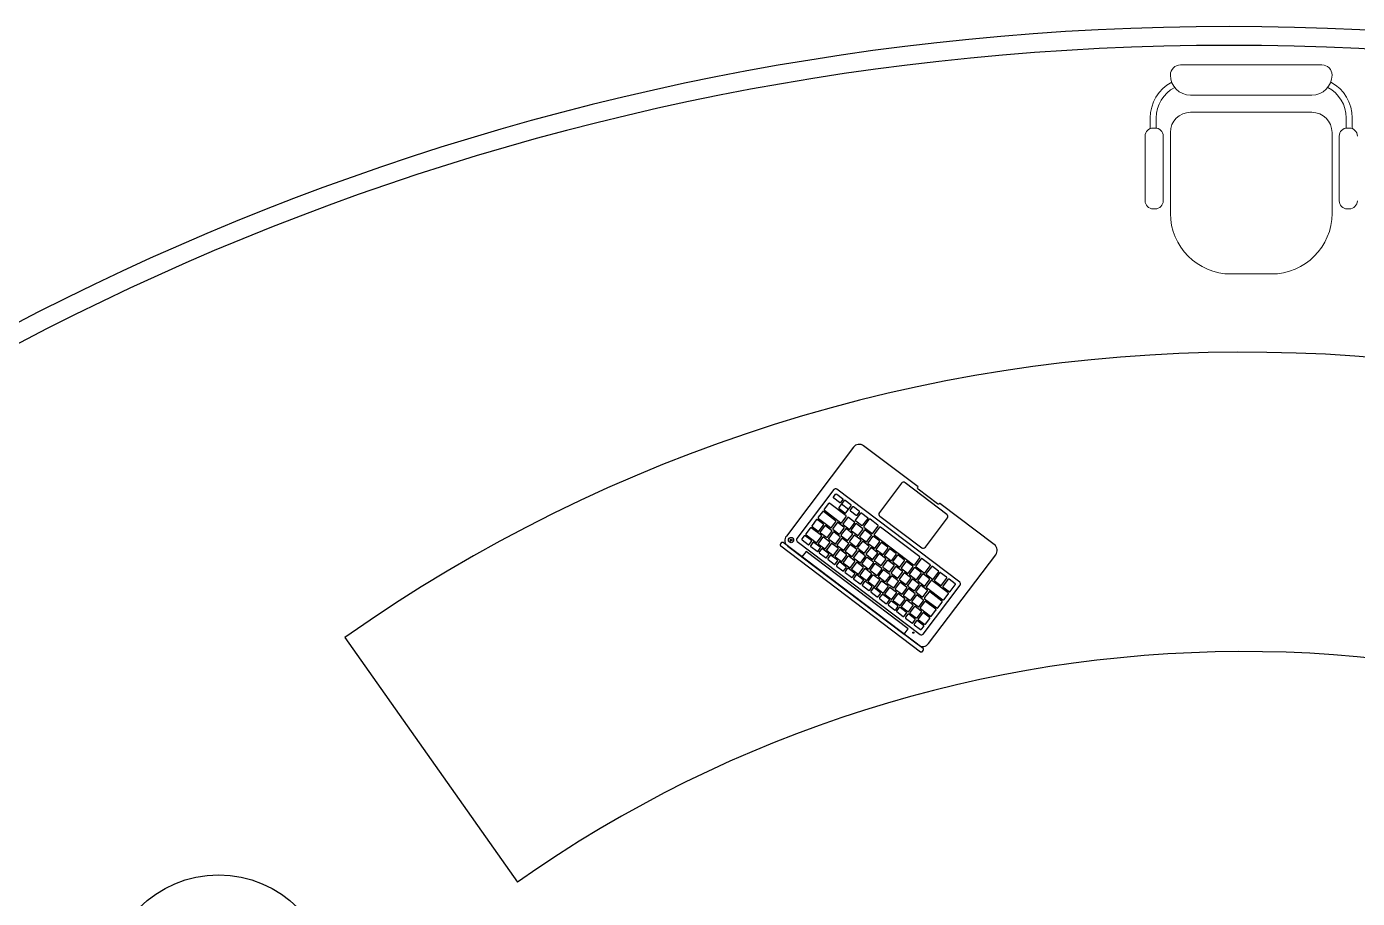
# Model space of a CAD drawing. Header units: millimetres. Extents: x -1911 to 4021, y -174 to 2851.
# Drawn here: x 598.1 to 953.7, y 1876.1 to 2109.1 of the extents above; entities that cross this region are included whole.
import ezdxf

# ---------------------------------------------------------------- set-up
doc = ezdxf.new("R2010")
doc.units = ezdxf.units.MM
doc.layers.add('ARREDI attrezzature - furniture', color=175, linetype='Continuous', lineweight=9)
doc.layers.add('mac_dwg', color=7, linetype='Continuous')

# ---------------------------------------------------------------- blocks, each defined once
blk = doc.blocks.new('portatile')
at = {"layer": 'mac_dwg'}
blk.add_line((1459.6, 504.95), (1461.95, 504.95), dxfattribs=at)
for points in [[(1468.17, 523.68), (1421.31, 523.68, 0.414214), (1420.92, 523.29), (1420.92, 522.97, 0.414214), (1421.31, 522.58), (1468.17, 522.58, 0.414214), (1468.56, 522.97), (1468.56, 523.29, 0.414214)], [(1441.12, 488.97), (1441.12, 489.05, -0.414214), (1441.51, 489.44), (1448, 489.44, -0.414214), (1448.38, 489.05), (1448.38, 488.97), (1466.63, 488.97, 0.414214), (1468.56, 490.9), (1468.56, 520.65, 0.414214), (1466.63, 522.58), (1422.85, 522.58, 0.414214), (1420.92, 520.65), (1420.92, 490.9, 0.414214), (1422.85, 488.97)], [(1465.33, 520.07), (1424.18, 520.07, 0.414214), (1423.6, 519.49), (1423.6, 503.11, 0.414214), (1424.18, 502.53), (1465.33, 502.53, 0.414214), (1465.91, 503.11), (1465.91, 519.49, 0.414214)], [(1466.95, 521.02, 0.075623), (1466.87, 521.02), (1466.87, 520.76), (1466.95, 520.76)], [(1426.99, 518.95), (1424.91, 518.95, 0.414214), (1424.71, 518.75), (1424.71, 517.78, 0.414214), (1424.91, 517.58), (1426.99, 517.58, 0.414214), (1427.18, 517.78), (1427.18, 518.75, 0.414214)], [(1426.91, 517.2), (1424.91, 517.2, 0.414214), (1424.71, 517.01), (1424.71, 515.11, 0.414214), (1424.91, 514.91), (1426.91, 514.91, 0.414214), (1427.1, 515.11), (1427.1, 517.01, 0.414214)], [(1429.7, 517.2), (1427.7, 517.2, 0.414214), (1427.51, 517.01), (1427.51, 515.11, 0.414214), (1427.7, 514.91), (1429.7, 514.91, 0.414214), (1429.89, 515.11), (1429.89, 517.01, 0.414214)], [(1429.89, 518.95), (1427.81, 518.95, 0.414214), (1427.61, 518.75), (1427.61, 517.78, 0.414214), (1427.81, 517.58), (1429.89, 517.58, 0.414214), (1430.08, 517.78), (1430.08, 518.75, 0.414214)], [(1432.52, 517.2), (1430.52, 517.2, 0.414214), (1430.33, 517.01), (1430.33, 515.11, 0.414214), (1430.52, 514.91), (1432.52, 514.91, 0.414214), (1432.71, 515.11), (1432.71, 517.01, 0.414214)], [(1432.8, 518.95), (1430.72, 518.95, 0.414214), (1430.53, 518.75), (1430.53, 517.78, 0.414214), (1430.72, 517.58), (1432.8, 517.58, 0.414214), (1433, 517.78), (1433, 518.75, 0.414214)], [(1435.29, 517.2), (1433.29, 517.2, 0.414214), (1433.09, 517.01), (1433.09, 515.11, 0.414214), (1433.29, 514.91), (1435.29, 514.91, 0.414214), (1435.48, 515.11), (1435.48, 517.01, 0.414214)], [(1435.65, 518.95), (1433.57, 518.95, 0.414214), (1433.37, 518.75), (1433.37, 517.78, 0.414214), (1433.57, 517.58), (1435.65, 517.58, 0.414214), (1435.84, 517.78), (1435.84, 518.75, 0.414214)], [(1438.08, 517.2), (1436.08, 517.2, 0.414214), (1435.88, 517.01), (1435.88, 515.11, 0.414214), (1436.08, 514.91), (1438.08, 514.91, 0.414214), (1438.27, 515.11), (1438.27, 517.01, 0.414214)], [(1438.55, 518.95), (1436.47, 518.95, 0.414214), (1436.27, 518.75), (1436.27, 517.78, 0.414214), (1436.47, 517.58), (1438.55, 517.58, 0.414214), (1438.74, 517.78), (1438.74, 518.75, 0.414214)], [(1440.84, 517.2), (1438.84, 517.2, 0.414214), (1438.65, 517.01), (1438.65, 515.11, 0.414214), (1438.84, 514.91), (1440.84, 514.91, 0.414214), (1441.04, 515.11), (1441.04, 517.01, 0.414214)], [(1441.47, 518.95), (1439.38, 518.95, 0.414214), (1439.19, 518.75), (1439.19, 517.78, 0.414214), (1439.38, 517.58), (1441.47, 517.58, 0.414214), (1441.66, 517.78), (1441.66, 518.75, 0.414214)], [(1443.68, 517.2), (1441.68, 517.2, 0.414214), (1441.49, 517.01), (1441.49, 515.11, 0.414214), (1441.68, 514.91), (1443.68, 514.91, 0.414214), (1443.87, 515.11), (1443.87, 517.01, 0.414214)], [(1444.35, 518.95), (1442.27, 518.95, 0.414214), (1442.07, 518.75), (1442.07, 517.78, 0.414214), (1442.27, 517.58), (1444.35, 517.58, 0.414214), (1444.54, 517.78), (1444.54, 518.75, 0.414214)], [(1446.43, 517.2), (1444.43, 517.2, 0.414214), (1444.24, 517.01), (1444.24, 515.11, 0.414214), (1444.43, 514.91), (1446.43, 514.91, 0.414214), (1446.62, 515.11), (1446.62, 517.01, 0.414214)], [(1447.24, 518.95), (1445.15, 518.95, 0.414214), (1444.96, 518.75), (1444.96, 517.78, 0.414214), (1445.15, 517.58), (1447.24, 517.58, 0.414214), (1447.43, 517.78), (1447.43, 518.75, 0.414214)], [(1449.21, 517.2), (1447.21, 517.2, 0.414214), (1447.02, 517.01), (1447.02, 515.11, 0.414214), (1447.21, 514.91), (1449.21, 514.91, 0.414214), (1449.4, 515.11), (1449.4, 517.01, 0.414214)], [(1450.11, 518.95), (1448.03, 518.95, 0.414214), (1447.83, 518.75), (1447.83, 517.78, 0.414214), (1448.03, 517.58), (1450.11, 517.58, 0.414214), (1450.3, 517.78), (1450.3, 518.75, 0.414214)], [(1452.02, 517.2), (1450.02, 517.2, 0.414214), (1449.82, 517.01), (1449.82, 515.11, 0.414214), (1450.02, 514.91), (1452.02, 514.91, 0.414214), (1452.21, 515.11), (1452.21, 517.01, 0.414214)], [(1453, 518.95), (1450.91, 518.95, 0.414214), (1450.72, 518.75), (1450.72, 517.78, 0.414214), (1450.91, 517.58), (1453, 517.58, 0.414214), (1453.19, 517.78), (1453.19, 518.75, 0.414214)], [(1454.8, 517.2), (1452.8, 517.2, 0.414214), (1452.6, 517.01), (1452.6, 515.11, 0.414214), (1452.8, 514.91), (1454.8, 514.91, 0.414214), (1454.99, 515.11), (1454.99, 517.01, 0.414214)], [(1455.87, 518.95), (1453.79, 518.95, 0.414214), (1453.59, 518.75), (1453.59, 517.78, 0.414214), (1453.79, 517.58), (1455.87, 517.58, 0.414214), (1456.06, 517.78), (1456.06, 518.75, 0.414214)], [(1457.57, 517.2), (1455.57, 517.2, 0.414214), (1455.38, 517.01), (1455.38, 515.11, 0.414214), (1455.57, 514.91), (1457.57, 514.91, 0.414214), (1457.77, 515.11), (1457.77, 517.01, 0.414214)], [(1458.8, 518.95), (1456.72, 518.95, 0.414214), (1456.52, 518.75), (1456.52, 517.78, 0.414214), (1456.72, 517.58), (1458.8, 517.58, 0.414214), (1458.99, 517.78), (1458.99, 518.75, 0.414214)], [(1460.4, 517.2), (1458.4, 517.2, 0.414214), (1458.2, 517.01), (1458.2, 515.11, 0.414214), (1458.4, 514.91), (1460.4, 514.91, 0.414214), (1460.59, 515.11), (1460.59, 517.01, 0.414214)], [(1461.64, 518.95), (1459.56, 518.95, 0.414214), (1459.36, 518.75), (1459.36, 517.78, 0.414214), (1459.56, 517.58), (1461.64, 517.58, 0.414214), (1461.83, 517.78), (1461.83, 518.75, 0.414214)], [(1464.58, 517.2), (1461.17, 517.2, 0.414214), (1460.98, 517.01), (1460.98, 515.11, 0.414214), (1461.17, 514.91), (1464.58, 514.91, 0.414214), (1464.78, 515.11), (1464.78, 517.01, 0.414214)], [(1464.58, 518.95), (1462.5, 518.95, 0.414214), (1462.31, 518.75), (1462.31, 517.78, 0.414214), (1462.5, 517.58), (1464.58, 517.58, 0.414214), (1464.78, 517.78), (1464.78, 518.75, 0.414214)], [(1428.31, 514.45), (1424.91, 514.45, 0.414214), (1424.71, 514.26), (1424.71, 512.38, 0.414214), (1424.91, 512.18), (1428.31, 512.18, 0.414214), (1428.51, 512.38), (1428.51, 514.26, 0.414214)], [(1431.11, 514.45), (1429.08, 514.45, 0.414214), (1428.89, 514.26), (1428.89, 512.38, 0.414214), (1429.08, 512.18), (1431.11, 512.18, 0.414214), (1431.3, 512.38), (1431.3, 514.26, 0.414214)], [(1433.92, 514.45), (1431.89, 514.45, 0.414214), (1431.7, 514.26), (1431.7, 512.38, 0.414214), (1431.89, 512.18), (1433.92, 512.18, 0.414214), (1434.11, 512.38), (1434.11, 514.26, 0.414214)], [(1436.71, 514.45), (1434.68, 514.45, 0.414214), (1434.49, 514.26), (1434.49, 512.38, 0.414214), (1434.68, 512.18), (1436.71, 512.18, 0.414214), (1436.9, 512.38), (1436.9, 514.26, 0.414214)], [(1439.53, 514.45), (1437.5, 514.45, 0.414214), (1437.31, 514.26), (1437.31, 512.38, 0.414214), (1437.5, 512.18), (1439.53, 512.18, 0.414214), (1439.72, 512.38), (1439.72, 514.26, 0.414214)], [(1442.27, 514.45), (1440.25, 514.45, 0.414214), (1440.05, 514.26), (1440.05, 512.38, 0.414214), (1440.25, 512.18), (1442.27, 512.18, 0.414214), (1442.47, 512.38), (1442.47, 514.26, 0.414214)], [(1445.05, 514.45), (1443.02, 514.45, 0.414214), (1442.83, 514.26), (1442.83, 512.38, 0.414214), (1443.02, 512.18), (1445.05, 512.18, 0.414214), (1445.24, 512.38), (1445.24, 514.26, 0.414214)], [(1447.85, 514.45), (1445.82, 514.45, 0.414214), (1445.63, 514.26), (1445.63, 512.38, 0.414214), (1445.82, 512.18), (1447.85, 512.18, 0.414214), (1448.04, 512.38), (1448.04, 514.26, 0.414214)], [(1450.61, 514.45), (1448.58, 514.45, 0.414214), (1448.39, 514.26), (1448.39, 512.38, 0.414214), (1448.58, 512.18), (1450.61, 512.18, 0.414214), (1450.8, 512.38), (1450.8, 514.26, 0.414214)], [(1453.43, 514.45), (1451.4, 514.45, 0.414214), (1451.21, 514.26), (1451.21, 512.38, 0.414214), (1451.4, 512.18), (1453.43, 512.18, 0.414214), (1453.62, 512.38), (1453.62, 514.26, 0.414214)], [(1456.2, 514.45), (1454.18, 514.45, 0.414214), (1453.98, 514.26), (1453.98, 512.38, 0.414214), (1454.18, 512.18), (1456.2, 512.18, 0.414214), (1456.39, 512.38), (1456.39, 514.26, 0.414214)], [(1459, 514.45), (1456.98, 514.45, 0.414214), (1456.78, 514.26), (1456.78, 512.38, 0.414214), (1456.98, 512.18), (1459, 512.18, 0.414214), (1459.2, 512.38), (1459.2, 514.26, 0.414214)], [(1461.84, 514.45), (1459.81, 514.45, 0.414214), (1459.62, 514.26), (1459.62, 512.38, 0.414214), (1459.81, 512.18), (1461.84, 512.18, 0.414214), (1462.03, 512.38), (1462.03, 514.26, 0.414214)], [(1464.58, 514.45), (1462.56, 514.45, 0.414214), (1462.36, 514.26), (1462.36, 512.38, 0.414214), (1462.56, 512.18), (1464.58, 512.18, 0.414214), (1464.78, 512.38), (1464.78, 514.26, 0.414214)], [(1428.99, 511.72), (1424.91, 511.72, 0.414214), (1424.71, 511.52), (1424.71, 509.66, 0.414214), (1424.91, 509.47), (1428.99, 509.47, 0.414214), (1429.18, 509.66), (1429.18, 511.52, 0.414214)], [(1430.4, 509.03), (1424.91, 509.03, 0.414214), (1424.71, 508.84), (1424.71, 506.92, 0.414214), (1424.91, 506.72), (1430.4, 506.72, 0.414214), (1430.59, 506.92), (1430.59, 508.84, 0.414214)], [(1431.81, 511.72), (1429.83, 511.72, 0.414214), (1429.64, 511.52), (1429.64, 509.66, 0.414214), (1429.83, 509.47), (1431.81, 509.47, 0.414214), (1432, 509.66), (1432, 511.52, 0.414214)], [(1433.2, 509.03), (1431.19, 509.03, 0.414214), (1430.99, 508.84), (1430.99, 506.92, 0.414214), (1431.19, 506.72), (1433.2, 506.72, 0.414214), (1433.39, 506.92), (1433.39, 508.84, 0.414214)], [(1434.58, 511.72), (1432.61, 511.72, 0.414214), (1432.42, 511.52), (1432.42, 509.66, 0.414214), (1432.61, 509.47), (1434.58, 509.47, 0.414214), (1434.78, 509.66), (1434.78, 511.52, 0.414214)], [(1435.99, 509.03), (1433.98, 509.03, 0.414214), (1433.79, 508.84), (1433.79, 506.92, 0.414214), (1433.98, 506.72), (1435.99, 506.72, 0.414214), (1436.18, 506.92), (1436.18, 508.84, 0.414214)], [(1437.37, 511.72), (1435.39, 511.72, 0.414214), (1435.2, 511.52), (1435.2, 509.66, 0.414214), (1435.39, 509.47), (1437.37, 509.47, 0.414214), (1437.56, 509.66), (1437.56, 511.52, 0.414214)], [(1438.76, 509.03), (1436.75, 509.03, 0.414214), (1436.56, 508.84), (1436.56, 506.92, 0.414214), (1436.75, 506.72), (1438.76, 506.72, 0.414214), (1438.95, 506.92), (1438.95, 508.84, 0.414214)], [(1440.14, 511.72), (1438.17, 511.72, 0.414214), (1437.98, 511.52), (1437.98, 509.66, 0.414214), (1438.17, 509.47), (1440.14, 509.47, 0.414214), (1440.34, 509.66), (1440.34, 511.52, 0.414214)], [(1441.59, 509.03), (1439.58, 509.03, 0.414214), (1439.39, 508.84), (1439.39, 506.92, 0.414214), (1439.58, 506.72), (1441.59, 506.72, 0.414214), (1441.78, 506.92), (1441.78, 508.84, 0.414214)], [(1442.94, 511.72), (1440.96, 511.72, 0.414214), (1440.77, 511.52), (1440.77, 509.66, 0.414214), (1440.96, 509.47), (1442.94, 509.47, 0.414214), (1443.13, 509.66), (1443.13, 511.52, 0.414214)], [(1444.35, 509.03), (1442.34, 509.03, 0.414214), (1442.15, 508.84), (1442.15, 506.92, 0.414214), (1442.34, 506.72), (1444.35, 506.72, 0.414214), (1444.54, 506.92), (1444.54, 508.84, 0.414214)], [(1445.75, 511.72), (1443.78, 511.72, 0.414214), (1443.59, 511.52), (1443.59, 509.66, 0.414214), (1443.78, 509.47), (1445.75, 509.47, 0.414214), (1445.95, 509.66), (1445.95, 511.52, 0.414214)], [(1447.14, 509.03), (1445.13, 509.03, 0.414214), (1444.94, 508.84), (1444.94, 506.92, 0.414214), (1445.13, 506.72), (1447.14, 506.72, 0.414214), (1447.34, 506.92), (1447.34, 508.84, 0.414214)], [(1448.51, 511.72), (1446.54, 511.72, 0.414214), (1446.34, 511.52), (1446.34, 509.66, 0.414214), (1446.54, 509.47), (1448.51, 509.47, 0.414214), (1448.7, 509.66), (1448.7, 511.52, 0.414214)], [(1449.94, 509.03), (1447.93, 509.03, 0.414214), (1447.73, 508.84), (1447.73, 506.92, 0.414214), (1447.93, 506.72), (1449.94, 506.72, 0.414214), (1450.13, 506.92), (1450.13, 508.84, 0.414214)], [(1451.33, 511.72), (1449.35, 511.72, 0.414214), (1449.16, 511.52), (1449.16, 509.66, 0.414214), (1449.35, 509.47), (1451.33, 509.47, 0.414214), (1451.52, 509.66), (1451.52, 511.52, 0.414214)], [(1452.72, 509.03), (1450.71, 509.03, 0.414214), (1450.51, 508.84), (1450.51, 506.92, 0.414214), (1450.71, 506.72), (1452.72, 506.72, 0.414214), (1452.91, 506.92), (1452.91, 508.84, 0.414214)], [(1454.07, 511.72), (1452.1, 511.72, 0.414214), (1451.9, 511.52), (1451.9, 509.66, 0.414214), (1452.1, 509.47), (1454.07, 509.47, 0.414214), (1454.26, 509.66), (1454.26, 511.52, 0.414214)], [(1455.54, 509.03), (1453.54, 509.03, 0.414214), (1453.34, 508.84), (1453.34, 506.92, 0.414214), (1453.54, 506.72), (1455.54, 506.72, 0.414214), (1455.74, 506.92), (1455.74, 508.84, 0.414214)], [(1456.9, 511.72), (1454.92, 511.72, 0.414214), (1454.73, 511.52), (1454.73, 509.66, 0.414214), (1454.92, 509.47), (1456.9, 509.47, 0.414214), (1457.09, 509.66), (1457.09, 511.52, 0.414214)], [(1458.3, 509.03), (1456.29, 509.03, 0.414214), (1456.1, 508.84), (1456.1, 506.92, 0.414214), (1456.29, 506.72), (1458.3, 506.72, 0.414214), (1458.49, 506.92), (1458.49, 508.84, 0.414214)], [(1459.68, 511.72), (1457.71, 511.72, 0.414214), (1457.51, 511.52), (1457.51, 509.66, 0.414214), (1457.71, 509.47), (1459.68, 509.47, 0.414214), (1459.87, 509.66), (1459.87, 511.52, 0.414214)], [(1464.58, 509.03), (1459.09, 509.03, 0.414214), (1458.9, 508.84), (1458.9, 506.92, 0.414214), (1459.09, 506.72), (1464.58, 506.72, 0.414214), (1464.78, 506.92), (1464.78, 508.84, 0.414214)], [(1464.58, 511.72), (1460.5, 511.72, 0.414214), (1460.3, 511.52), (1460.3, 509.66, 0.414214), (1460.5, 509.47), (1464.58, 509.47, 0.414214), (1464.78, 509.66), (1464.78, 511.52, 0.414214)], [(1426.92, 506.28), (1424.91, 506.28, 0.414214), (1424.71, 506.09), (1424.71, 503.81, 0.414214), (1424.91, 503.61), (1426.92, 503.61, 0.414214), (1427.11, 503.81), (1427.11, 506.09, 0.414214)], [(1429.75, 506.28), (1427.74, 506.28, 0.414214), (1427.55, 506.09), (1427.55, 503.81, 0.414214), (1427.74, 503.61), (1429.75, 503.61, 0.414214), (1429.94, 503.81), (1429.94, 506.09, 0.414214)], [(1432.51, 506.28), (1430.5, 506.28, 0.414214), (1430.31, 506.09), (1430.31, 503.81, 0.414214), (1430.5, 503.61), (1432.51, 503.61, 0.414214), (1432.7, 503.81), (1432.7, 506.09, 0.414214)], [(1435.97, 506.28), (1433.28, 506.28, 0.414214), (1433.08, 506.09), (1433.08, 503.81, 0.414214), (1433.28, 503.61), (1435.97, 503.61, 0.414214), (1436.16, 503.81), (1436.16, 506.09, 0.414214)], [(1449.95, 506.28), (1436.78, 506.28, 0.414214), (1436.58, 506.09), (1436.58, 503.81, 0.414214), (1436.78, 503.61), (1449.95, 503.61, 0.414214), (1450.14, 503.81), (1450.14, 506.09, 0.414214)], [(1453.42, 506.28), (1450.77, 506.28, 0.414214), (1450.58, 506.09), (1450.58, 503.81, 0.414214), (1450.77, 503.61), (1453.42, 503.61, 0.414214), (1453.61, 503.81), (1453.61, 506.09, 0.414214)], [(1454.24, 506.28), (1456.2, 506.28, -0.414214), (1456.39, 506.09), (1456.39, 503.81, -0.414214), (1456.2, 503.61), (1454.24, 503.61, -0.414214), (1454.05, 503.81), (1454.05, 506.09, -0.414214)], [(1461.76, 506.28), (1459.79, 506.28, 0.414214), (1459.6, 506.09), (1459.6, 503.81, 0.414214), (1459.79, 503.61), (1461.76, 503.61, 0.414214), (1461.95, 503.81), (1461.95, 506.09, 0.414214)], [(1458.96, 504.94), (1457.03, 504.94, 0.414214), (1456.84, 504.75), (1456.84, 503.81, 0.414214), (1457.03, 503.61), (1458.96, 503.61, 0.414214), (1459.15, 503.81), (1459.15, 504.75, 0.414214)], [(1462.59, 504.94), (1464.58, 504.94, -0.414214), (1464.78, 504.75), (1464.78, 503.81, -0.414214), (1464.58, 503.61), (1462.59, 503.61, -0.414214), (1462.4, 503.81), (1462.4, 504.75, -0.414214)], [(1451.81, 501.34), (1437.81, 501.34, 0.414214), (1437.12, 500.65), (1437.12, 490.84, 0.414214), (1437.81, 490.15), (1451.81, 490.15, 0.414214), (1452.51, 490.84), (1452.51, 500.65, 0.414214)]]:
    blk.add_lwpolyline(points, format="xyb", close=True, dxfattribs=at)
blk.add_lwpolyline([(1461.86, 522.58), (1427.62, 522.58), (1427.62, 520.76), (1461.86, 520.76)], close=True, dxfattribs=at)
for centre, radius in [((1425.92, 520.79), 0.136), ((1466.91, 520.76), 0.696), ((1466.91, 520.76), 0.257)]:
    blk.add_circle(centre, radius, dxfattribs=at)

msp = doc.modelspace()

# ---------------------------------------------------------------- linework, layer by layer
at = {"color": 0}
msp.add_line((683.18, 1945.83), (729.31, 1880.47), dxfattribs=at)
msp.add_circle((649.42, 1852.42), 30, dxfattribs=at)
at = {"color": 2}
for radius in [700.64, 695.64]:
    msp.add_arc((919.42, 1408.43), radius, 2.45403, 177.54597, dxfattribs=at)
at = {"color": 0}
for radius in [416.7, 336.7]:
    msp.add_arc((923.47, 1605.38), radius, 55.2686, 125.2153, dxfattribs=at)
at = {"layer": 'ARREDI attrezzature - furniture'}
for p, q in [((944.26, 2098.84), (906.46, 2098.84)), ((944.26, 2098.84), (906.46, 2098.84)), ((944.26, 2098.84), (906.46, 2098.84)), ((944.26, 2098.84), (906.46, 2098.84)), ((903.76, 2096.14), (903.76, 2096.14)), ((903.76, 2096.14), (903.76, 2096.14)), ((903.76, 2096.14), (903.76, 2096.14)), ((946.96, 2096.14), (946.96, 2096.14)), ((946.96, 2096.14), (946.96, 2096.14)), ((946.96, 2096.14), (946.96, 2096.14)), ((909.16, 2090.74), (941.56, 2090.74)), ((909.16, 2090.74), (941.56, 2090.74)), ((909.16, 2090.74), (941.56, 2090.74)), ((909.16, 2090.74), (941.56, 2090.74)), ((909.16, 2090.74), (941.56, 2090.74)), ((909.16, 2090.74), (941.56, 2090.74)), ((898.36, 2084.68), (898.36, 2081.83)), ((898.36, 2084.68), (898.36, 2081.83)), ((898.36, 2084.68), (898.36, 2081.83)), ((898.36, 2084.68), (898.36, 2081.83)), ((898.36, 2084.68), (898.36, 2081.83)), ((898.36, 2084.68), (898.36, 2081.83)), ((899.98, 2084.68), (899.98, 2081.96)), ((899.98, 2084.68), (899.98, 2081.96)), ((899.98, 2084.68), (899.98, 2081.96)), ((899.98, 2084.68), (899.98, 2081.96)), ((899.98, 2084.68), (899.98, 2081.96)), ((899.98, 2084.68), (899.98, 2081.96)), ((941.56, 2086.18), (909.16, 2086.18)), ((941.56, 2086.18), (909.16, 2086.18)), ((941.56, 2086.18), (909.16, 2086.18)), ((941.56, 2086.18), (909.16, 2086.18)), ((941.56, 2086.18), (909.16, 2086.18)), ((941.56, 2086.18), (909.16, 2086.18)), ((950.74, 2084.68), (950.74, 2081.96)), ((950.74, 2084.68), (950.74, 2081.96)), ((950.74, 2084.68), (950.74, 2081.96)), ((950.74, 2084.68), (950.74, 2081.96)), ((950.74, 2084.68), (950.74, 2081.96)), ((950.74, 2084.68), (950.74, 2081.96)), ((952.36, 2084.68), (952.36, 2081.83)), ((952.36, 2084.68), (952.36, 2081.83)), ((952.36, 2084.68), (952.36, 2081.83)), ((952.36, 2084.68), (952.36, 2081.83)), ((952.36, 2084.68), (952.36, 2081.83)), ((952.36, 2084.68), (952.36, 2081.83)), ((899.15, 2081.98), (899.69, 2081.98)), ((899.15, 2081.98), (899.69, 2081.98)), ((899.15, 2081.98), (899.69, 2081.98)), ((899.15, 2081.98), (899.69, 2081.98)), ((899.15, 2081.98), (899.69, 2081.98)), ((899.15, 2081.98), (899.69, 2081.98)), ((903.76, 2080.78), (903.76, 2059.18)), ((903.76, 2080.78), (903.76, 2059.18)), ((903.76, 2080.78), (903.76, 2059.18)), ((903.76, 2080.78), (903.76, 2059.18)), ((903.76, 2080.78), (903.76, 2059.18)), ((903.76, 2080.78), (903.76, 2059.18)), ((946.96, 2059.18), (946.96, 2080.78)), ((946.96, 2059.18), (946.96, 2080.78)), ((946.96, 2059.18), (946.96, 2080.78)), ((946.96, 2059.18), (946.96, 2080.78)), ((946.96, 2059.18), (946.96, 2080.78)), ((946.96, 2059.18), (946.96, 2080.78)), ((951.56, 2081.98), (951.02, 2081.98)), ((951.56, 2081.98), (951.02, 2081.98)), ((951.56, 2081.98), (951.02, 2081.98)), ((951.56, 2081.98), (951.02, 2081.98)), ((951.56, 2081.98), (951.02, 2081.98)), ((951.56, 2081.98), (951.02, 2081.98)), ((896.99, 2062.54), (896.99, 2079.82)), ((896.99, 2062.54), (896.99, 2079.82)), ((896.99, 2062.54), (896.99, 2079.82)), ((896.99, 2062.54), (896.99, 2079.82)), ((896.99, 2062.54), (896.99, 2079.82)), ((896.99, 2062.54), (896.99, 2079.82)), ((901.85, 2079.82), (901.85, 2062.54)), ((901.85, 2079.82), (901.85, 2062.54)), ((901.85, 2079.82), (901.85, 2062.54)), ((901.85, 2079.82), (901.85, 2062.54)), ((901.85, 2079.82), (901.85, 2062.54)), ((901.85, 2079.82), (901.85, 2062.54)), ((948.86, 2079.82), (948.86, 2062.54)), ((948.86, 2079.82), (948.86, 2062.54)), ((948.86, 2079.82), (948.86, 2062.54)), ((948.86, 2079.82), (948.86, 2062.54)), ((948.86, 2079.82), (948.86, 2062.54)), ((948.86, 2079.82), (948.86, 2062.54)), ((899.69, 2060.38), (899.15, 2060.38)), ((899.69, 2060.38), (899.15, 2060.38)), ((899.69, 2060.38), (899.15, 2060.38)), ((899.69, 2060.38), (899.15, 2060.38)), ((899.69, 2060.38), (899.15, 2060.38)), ((899.69, 2060.38), (899.15, 2060.38)), ((951.02, 2060.38), (951.56, 2060.38)), ((951.02, 2060.38), (951.56, 2060.38)), ((951.02, 2060.38), (951.56, 2060.38)), ((951.02, 2060.38), (951.56, 2060.38)), ((951.02, 2060.38), (951.56, 2060.38)), ((951.02, 2060.38), (951.56, 2060.38)), ((919.96, 2042.98), (930.76, 2042.98)), ((919.96, 2042.98), (930.76, 2042.98)), ((919.96, 2042.98), (930.76, 2042.98)), ((919.96, 2042.98), (930.76, 2042.98)), ((919.96, 2042.98), (930.76, 2042.98)), ((919.96, 2042.98), (930.76, 2042.98))]:
    msp.add_line(p, q, dxfattribs=at)
for centre, radius, start, end in [((906.46, 2096.14), 2.7, 90, 180), ((906.46, 2096.14), 2.7, 90, 180), ((906.46, 2096.14), 2.7, 90, 180), ((906.46, 2096.14), 2.7, 90, 180), ((944.26, 2096.14), 2.7, 0, 90), ((944.26, 2096.14), 2.7, 0, 90), ((944.26, 2096.14), 2.7, 0, 90), ((909.16, 2096.14), 5.4, 180, 270), ((909.16, 2096.14), 5.4, 180, 270), ((909.16, 2096.14), 5.4, 180, 270), ((909.16, 2096.14), 5.4, 180, 270), ((909.16, 2096.14), 5.4, 180, 270), ((909.16, 2096.14), 5.4, 180, 270), ((941.56, 2096.14), 5.4, 270, 0), ((941.56, 2096.14), 5.4, 270, 0), ((941.56, 2096.14), 5.4, 270, 0), ((941.56, 2096.14), 5.4, 270, 0), ((941.56, 2096.14), 5.4, 270, 0), ((941.56, 2096.14), 5.4, 270, 0), ((909.16, 2084.68), 10.8, 117.8806, 180), ((909.16, 2084.68), 10.8, 117.8806, 180), ((909.16, 2084.68), 10.8, 117.8806, 180), ((909.16, 2084.68), 10.8, 117.8806, 180), ((909.16, 2084.68), 10.8, 117.8806, 180), ((909.16, 2084.68), 10.8, 117.8806, 180), ((909.16, 2084.68), 9.18, 117.6195, 180), ((909.16, 2084.68), 9.18, 117.6195, 180), ((909.16, 2084.68), 9.18, 117.6195, 180), ((909.16, 2084.68), 9.18, 117.6195, 180), ((909.16, 2084.68), 9.18, 117.6195, 180), ((909.16, 2084.68), 9.18, 117.6195, 180), ((941.56, 2084.68), 9.18, 0, 62.3805), ((941.56, 2084.68), 9.18, 0, 62.3805), ((941.56, 2084.68), 9.18, 0, 62.3805), ((941.56, 2084.68), 9.18, 0, 62.3805), ((941.56, 2084.68), 9.18, 0, 62.3805), ((941.56, 2084.68), 9.18, 0, 62.3805), ((941.56, 2084.68), 10.8, 0, 62.1194), ((941.56, 2084.68), 10.8, 0, 62.1194), ((941.56, 2084.68), 10.8, 0, 62.1194), ((941.56, 2084.68), 10.8, 0, 62.1194), ((941.56, 2084.68), 10.8, 0, 62.1194), ((941.56, 2084.68), 10.8, 0, 62.1194), ((909.16, 2080.78), 5.4, 90, 180), ((909.16, 2080.78), 5.4, 90, 180), ((909.16, 2080.78), 5.4, 90, 180), ((909.16, 2080.78), 5.4, 90, 180), ((909.16, 2080.78), 5.4, 90, 180), ((909.16, 2080.78), 5.4, 90, 180), ((941.56, 2080.78), 5.4, 0, 90), ((941.56, 2080.78), 5.4, 0, 90), ((941.56, 2080.78), 5.4, 0, 90), ((941.56, 2080.78), 5.4, 0, 90), ((941.56, 2080.78), 5.4, 0, 90), ((941.56, 2080.78), 5.4, 0, 90), ((899.15, 2079.82), 2.16, 90, 180), ((899.15, 2079.82), 2.16, 90, 180), ((899.15, 2079.82), 2.16, 90, 180), ((899.15, 2079.82), 2.16, 90, 180), ((899.15, 2079.82), 2.16, 90, 180), ((899.15, 2079.82), 2.16, 90, 180), ((899.69, 2079.82), 2.16, 0, 90), ((899.69, 2079.82), 2.16, 0, 90), ((899.69, 2079.82), 2.16, 0, 90), ((899.69, 2079.82), 2.16, 0, 90), ((899.69, 2079.82), 2.16, 0, 90), ((899.69, 2079.82), 2.16, 0, 90), ((951.02, 2079.82), 2.16, 90, 180), ((951.02, 2079.82), 2.16, 90, 180), ((951.02, 2079.82), 2.16, 90, 180), ((951.02, 2079.82), 2.16, 90, 180), ((951.02, 2079.82), 2.16, 90, 180), ((951.02, 2079.82), 2.16, 90, 180), ((951.56, 2079.82), 2.16, 0, 90), ((951.56, 2079.82), 2.16, 0, 90), ((951.56, 2079.82), 2.16, 0, 90), ((951.56, 2079.82), 2.16, 0, 90), ((951.56, 2079.82), 2.16, 0, 90), ((951.56, 2079.82), 2.16, 0, 90), ((899.15, 2062.54), 2.16, 180, 270), ((899.15, 2062.54), 2.16, 180, 270), ((899.15, 2062.54), 2.16, 180, 270), ((899.15, 2062.54), 2.16, 180, 270), ((899.15, 2062.54), 2.16, 180, 270), ((899.15, 2062.54), 2.16, 180, 270), ((899.69, 2062.54), 2.16, 270, 0), ((899.69, 2062.54), 2.16, 270, 0), ((899.69, 2062.54), 2.16, 270, 0), ((899.69, 2062.54), 2.16, 270, 0), ((899.69, 2062.54), 2.16, 270, 0), ((899.69, 2062.54), 2.16, 270, 0), ((951.02, 2062.54), 2.16, 180, 270), ((951.02, 2062.54), 2.16, 180, 270), ((951.02, 2062.54), 2.16, 180, 270), ((951.02, 2062.54), 2.16, 180, 270), ((951.02, 2062.54), 2.16, 180, 270), ((951.02, 2062.54), 2.16, 180, 270), ((951.56, 2062.54), 2.16, 270, 0), ((951.56, 2062.54), 2.16, 270, 0), ((951.56, 2062.54), 2.16, 270, 0), ((951.56, 2062.54), 2.16, 270, 0), ((951.56, 2062.54), 2.16, 270, 0), ((951.56, 2062.54), 2.16, 270, 0), ((919.96, 2059.18), 16.2, 180, 270), ((919.96, 2059.18), 16.2, 180, 270), ((919.96, 2059.18), 16.2, 180, 270), ((919.96, 2059.18), 16.2, 180, 270), ((919.96, 2059.18), 16.2, 180, 270), ((919.96, 2059.18), 16.2, 180, 270), ((930.76, 2059.18), 16.2, 270, 0), ((930.76, 2059.18), 16.2, 270, 0), ((930.76, 2059.18), 16.2, 270, 0), ((930.76, 2059.18), 16.2, 270, 0), ((930.76, 2059.18), 16.2, 270, 0), ((930.76, 2059.18), 16.2, 270, 0)]:
    msp.add_arc(centre, radius, start, end, dxfattribs=at)

# ---------------------------------------------------------------- block references
at = {"color": 159, "true_color": 0x22346e, "rotation": 142.9018334253962}
msp.add_blockref('portatile', (2286.51, 1502.43), dxfattribs=at)

doc.saveas('drawing.dxf')
